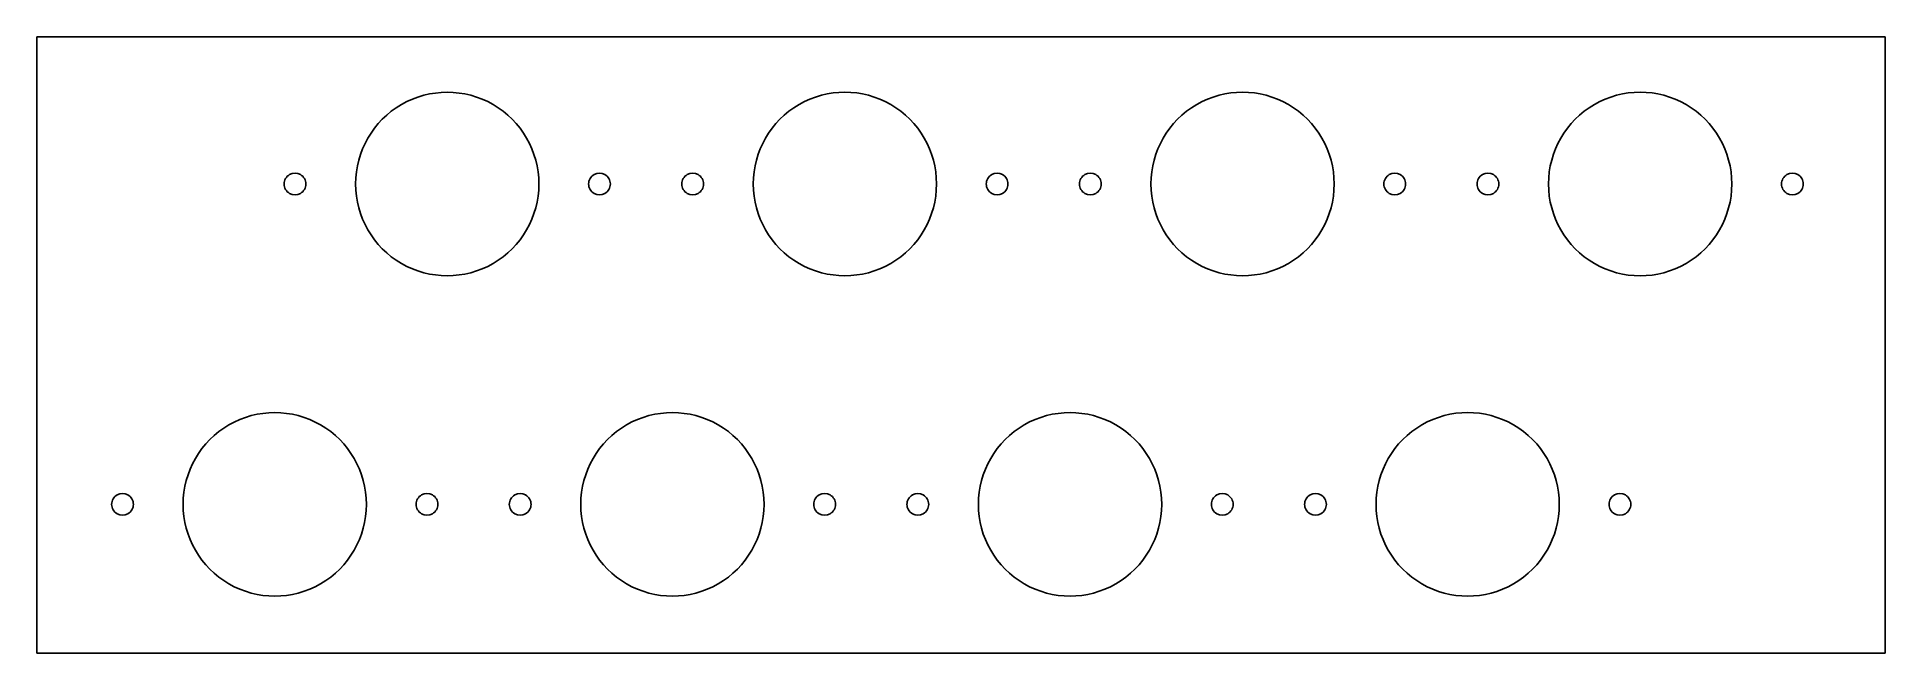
# Model space of a CAD drawing. Extents: x 888 to 1188, y 711 to 811.
import ezdxf

# ---------------------------------------------------------------- set-up
doc = ezdxf.new("R2010")
doc.units = 0
doc.layers.get('0').update_dxf_attribs({"linetype": 'CONTINUOUS'})

msp = doc.modelspace()

# ---------------------------------------------------------------- linework, layer by layer
at = {"color": 7}
for p, q in [((888.447589, 710.995729), (888.447589, 810.995768)), ((888.447589, 810.995768), (1188.447581, 810.995768)), ((1188.447581, 810.995768), (1188.447581, 710.995729)), ((1188.447581, 710.995729), (888.447589, 710.995729))]:
    msp.add_line(p, q, dxfattribs=at)
for points in [[(962.488133, 800.029184), (957.885282, 802.689755), (952.214335, 802.689755), (947.611459, 800.029184)], [(1027.038634, 800.031592), (1022.435334, 802.692824), (1016.763567, 802.692824), (1012.160267, 800.031592)], [(1091.588263, 800.031592), (1086.984989, 802.692824), (1081.313196, 802.692824), (1076.709922, 800.031592)], [(1156.138765, 800.034026), (1151.535041, 802.695919), (1145.862427, 802.695919), (1141.25873, 800.034026)], [(947.611459, 800.029184), (943.008608, 797.368587), (940.173122, 792.451623), (940.173122, 787.130456)], [(969.92647, 787.130456), (969.92647, 792.451623), (967.09101, 797.368587), (962.488133, 800.029184)], [(1012.160267, 800.031592), (1007.556993, 797.37036), (1004.721745, 792.452311), (1004.722777, 787.130456)], [(1034.476125, 787.130456), (1034.476125, 792.452311), (1031.641908, 797.37036), (1027.038634, 800.031592)], [(1076.709922, 800.031592), (1072.106622, 797.37036), (1069.271373, 792.452311), (1069.272432, 787.130456)], [(1099.02578, 787.130456), (1099.02578, 792.452311), (1096.191563, 797.37036), (1091.588263, 800.031592)], [(1141.25873, 800.034026), (1136.655007, 797.372159), (1133.819996, 792.452999), (1133.82206, 787.130456)], [(1163.575408, 787.130456), (1163.578054, 792.452999), (1160.742462, 797.372159), (1156.138765, 800.034026)], [(929.456412, 788.662155), (928.910074, 788.346137), (928.573788, 787.762148), (928.57437, 787.130456)], [(928.57437, 787.130456), (928.57437, 786.498736), (928.910074, 785.914748), (929.456412, 785.59873)], [(931.222373, 788.662155), (930.676035, 788.978173), (930.00275, 788.978173), (929.456412, 788.662155)], [(932.104415, 787.130456), (932.104415, 787.762148), (931.768711, 788.346137), (931.222373, 788.662155)], [(931.222373, 785.59873), (931.768711, 785.914748), (932.104997, 786.498736), (932.104415, 787.130456)], [(940.173122, 787.130456), (940.173122, 781.809261), (943.008608, 776.892298), (947.611459, 774.231701)], [(962.488133, 774.231701), (967.09101, 776.892298), (969.92647, 781.809261), (969.92647, 787.130456)], [(978.876901, 788.663107), (978.330404, 788.346824), (977.994198, 787.762439), (977.995177, 787.130456)], [(977.995177, 787.130456), (977.995177, 786.498472), (978.330404, 785.91406), (978.876901, 785.597777)], [(980.643524, 788.663107), (980.097027, 788.97939), (979.423424, 788.97939), (978.876901, 788.663107)], [(981.525248, 787.130456), (981.525248, 787.762439), (981.190047, 788.346824), (980.643524, 788.663107)], [(980.643524, 785.597777), (981.190047, 785.91406), (981.526227, 786.498472), (981.525248, 787.130456)], [(994.006517, 788.660805), (993.460417, 788.345131), (993.123999, 787.761778), (993.123999, 787.130456)], [(993.123999, 787.130456), (993.123999, 786.499107), (993.460417, 785.915753), (994.006517, 785.600079)], [(995.771552, 788.660805), (995.225452, 788.976453), (994.552617, 788.976453), (994.006517, 788.660805)], [(996.65407, 787.130456), (996.65407, 787.761778), (996.317652, 788.345131), (995.771552, 788.660805)], [(995.771552, 785.600079), (996.317652, 785.915753), (996.65407, 786.499107), (996.65407, 787.130456)], [(1004.722777, 787.130456), (1004.722777, 781.808573), (1007.556993, 776.890525), (1012.160267, 774.229293)], [(1027.038634, 774.229293), (1031.641908, 776.890525), (1034.477157, 781.808573), (1034.476125, 787.130456)], [(1043.426926, 788.662023), (1042.880614, 788.346031), (1042.544303, 787.762122), (1042.544832, 787.130456)], [(1042.544832, 787.130456), (1042.544832, 786.498763), (1042.880614, 785.914854), (1043.426926, 785.598862)], [(1045.192808, 788.662023), (1044.64647, 788.977988), (1043.973238, 788.977988), (1043.426926, 788.662023)], [(1046.074903, 787.130456), (1046.074903, 787.762122), (1045.73912, 788.346031), (1045.192808, 788.662023)], [(1045.192808, 785.598862), (1045.73912, 785.914854), (1046.075405, 786.498763), (1046.074903, 787.130456)], [(1058.556172, 788.660805), (1058.010072, 788.345131), (1057.673654, 787.761778), (1057.673654, 787.130456)], [(1057.673654, 787.130456), (1057.673654, 786.499107), (1058.010072, 785.915753), (1058.556172, 785.600079)], [(1060.321207, 788.660805), (1059.775107, 788.976453), (1059.102272, 788.976453), (1058.556172, 788.660805)], [(1061.203725, 787.130456), (1061.203725, 787.761778), (1060.867307, 788.345131), (1060.321207, 788.660805)], [(1060.321207, 785.600079), (1060.867307, 785.915753), (1061.203725, 786.499107), (1061.203725, 787.130456)], [(1069.272432, 787.130456), (1069.272432, 781.808573), (1072.106622, 776.890525), (1076.709922, 774.229293)], [(1091.588263, 774.229293), (1096.191563, 776.890525), (1099.026812, 781.808573), (1099.02578, 787.130456)], [(1107.976978, 788.660805), (1107.430878, 788.345131), (1107.094487, 787.761778), (1107.094487, 787.130456)], [(1107.094487, 787.130456), (1107.094487, 786.499107), (1107.430878, 785.915753), (1107.976978, 785.600079)], [(1109.742013, 788.660805), (1109.195913, 788.976453), (1108.523104, 788.976453), (1107.976978, 788.660805)], [(1110.624531, 787.130456), (1110.624531, 787.761778), (1110.288113, 788.345131), (1109.742013, 788.660805)], [(1109.742013, 785.600079), (1110.288113, 785.915753), (1110.624531, 786.499107), (1110.624531, 787.130456)], [(1123.10535, 788.662155), (1122.559012, 788.346137), (1122.222727, 787.762148), (1122.223309, 787.130456)], [(1122.223309, 787.130456), (1122.223309, 786.498736), (1122.559012, 785.914748), (1123.10535, 785.59873)], [(1124.871312, 788.662155), (1124.324974, 788.978173), (1123.651688, 788.978173), (1123.10535, 788.662155)], [(1125.753353, 787.130456), (1125.753353, 787.762148), (1125.41765, 788.346137), (1124.871312, 788.662155)], [(1124.871312, 785.59873), (1125.41765, 785.914748), (1125.753935, 786.498736), (1125.753353, 787.130456)], [(1133.82206, 787.130456), (1133.819414, 781.807886), (1136.655007, 776.888752), (1141.25873, 774.226859)], [(1156.138765, 774.226859), (1160.742462, 776.888752), (1163.577499, 781.807886), (1163.575408, 787.130456)], [(1172.526183, 788.662155), (1171.979845, 788.346137), (1171.643533, 787.762148), (1171.644115, 787.130456)], [(1171.644115, 787.130456), (1171.644115, 786.498736), (1171.979845, 785.914748), (1172.526183, 785.59873)], [(1174.292145, 788.662155), (1173.745807, 788.978173), (1173.072521, 788.978173), (1172.526183, 788.662155)], [(1175.174186, 787.130456), (1175.174186, 787.762148), (1174.838483, 788.346137), (1174.292145, 788.662155)], [(1174.292145, 785.59873), (1174.838483, 785.914748), (1175.174768, 786.498736), (1175.174186, 787.130456)], [(929.456412, 785.59873), (930.00275, 785.282711), (930.676035, 785.282711), (931.222373, 785.59873)], [(978.876901, 785.597777), (979.423424, 785.281494), (980.097027, 785.281494), (980.643524, 785.597777)], [(994.006517, 785.600079), (994.552617, 785.284431), (995.225452, 785.284431), (995.771552, 785.600079)], [(1043.426926, 785.598862), (1043.973238, 785.282897), (1044.64647, 785.282897), (1045.192808, 785.598862)], [(1058.556172, 785.600079), (1059.102272, 785.284431), (1059.775107, 785.284431), (1060.321207, 785.600079)], [(1107.976978, 785.600079), (1108.523104, 785.284431), (1109.195913, 785.284431), (1109.742013, 785.600079)], [(1123.10535, 785.59873), (1123.651688, 785.282711), (1124.324974, 785.282711), (1124.871312, 785.59873)], [(1172.526183, 785.59873), (1173.072521, 785.282711), (1173.745807, 785.282711), (1174.292145, 785.59873)], [(947.611459, 774.231701), (952.214335, 771.57113), (957.885282, 771.57113), (962.488133, 774.231701)], [(1012.160267, 774.229293), (1016.763567, 771.568061), (1022.435334, 771.568061), (1027.038634, 774.229293)], [(1076.709922, 774.229293), (1081.313196, 771.568061), (1086.984989, 771.568061), (1091.588263, 774.229293)], [(1141.25873, 774.226859), (1145.862427, 771.564965), (1151.535041, 771.564965), (1156.138765, 774.226859)], [(934.488133, 748.029184), (929.885282, 750.689755), (924.214335, 750.689755), (919.611459, 748.029184)], [(999.038634, 748.031592), (994.435334, 750.692824), (988.763567, 750.692824), (984.160267, 748.031592)], [(1063.588263, 748.031592), (1058.984989, 750.692824), (1053.313196, 750.692824), (1048.709922, 748.031592)], [(1128.138765, 748.034026), (1123.535041, 750.695919), (1117.862427, 750.695919), (1113.25873, 748.034026)], [(919.611459, 748.029184), (915.008608, 745.368587), (912.173122, 740.451623), (912.173122, 735.130456)], [(941.92647, 735.130456), (941.92647, 740.451623), (939.09101, 745.368587), (934.488133, 748.029184)], [(984.160267, 748.031592), (979.556993, 745.37036), (976.721745, 740.452311), (976.722777, 735.130456)], [(1006.476125, 735.130456), (1006.476125, 740.452311), (1003.641908, 745.37036), (999.038634, 748.031592)], [(1048.709922, 748.031592), (1044.106622, 745.37036), (1041.271373, 740.452311), (1041.272432, 735.130456)], [(1071.02578, 735.130456), (1071.02578, 740.452311), (1068.191563, 745.37036), (1063.588263, 748.031592)], [(1113.25873, 748.034026), (1108.655007, 745.372159), (1105.819996, 740.452999), (1105.82206, 735.130456)], [(1135.575408, 735.130456), (1135.578054, 740.452999), (1132.742462, 745.372159), (1128.138765, 748.034026)], [(901.456412, 736.662155), (900.910074, 736.346137), (900.573788, 735.762148), (900.57437, 735.130456)], [(900.57437, 735.130456), (900.57437, 734.498736), (900.910074, 733.914748), (901.456412, 733.59873)], [(903.222373, 736.662155), (902.676035, 736.978173), (902.00275, 736.978173), (901.456412, 736.662155)], [(904.104415, 735.130456), (904.104415, 735.762148), (903.768711, 736.346137), (903.222373, 736.662155)], [(903.222373, 733.59873), (903.768711, 733.914748), (904.104997, 734.498736), (904.104415, 735.130456)], [(912.173122, 735.130456), (912.173122, 729.809261), (915.008608, 724.892298), (919.611459, 722.231701)], [(934.488133, 722.231701), (939.09101, 724.892298), (941.92647, 729.809261), (941.92647, 735.130456)], [(950.876901, 736.663107), (950.330404, 736.346824), (949.994198, 735.762439), (949.995177, 735.130456)], [(949.995177, 735.130456), (949.995177, 734.498472), (950.330404, 733.91406), (950.876901, 733.597777)], [(952.643524, 736.663107), (952.097027, 736.97939), (951.423424, 736.97939), (950.876901, 736.663107)], [(953.525248, 735.130456), (953.525248, 735.762439), (953.190047, 736.346824), (952.643524, 736.663107)], [(952.643524, 733.597777), (953.190047, 733.91406), (953.526227, 734.498472), (953.525248, 735.130456)], [(966.006517, 736.660805), (965.460417, 736.345131), (965.123999, 735.761778), (965.123999, 735.130456)], [(965.123999, 735.130456), (965.123999, 734.499107), (965.460417, 733.915753), (966.006517, 733.600079)], [(967.771552, 736.660805), (967.225452, 736.976453), (966.552617, 736.976453), (966.006517, 736.660805)], [(968.65407, 735.130456), (968.65407, 735.761778), (968.317652, 736.345131), (967.771552, 736.660805)], [(967.771552, 733.600079), (968.317652, 733.915753), (968.65407, 734.499107), (968.65407, 735.130456)], [(976.722777, 735.130456), (976.722777, 729.808573), (979.556993, 724.890525), (984.160267, 722.229293)], [(999.038634, 722.229293), (1003.641908, 724.890525), (1006.477157, 729.808573), (1006.476125, 735.130456)], [(1015.426926, 736.662023), (1014.880614, 736.346031), (1014.544303, 735.762122), (1014.544832, 735.130456)], [(1014.544832, 735.130456), (1014.544832, 734.498763), (1014.880614, 733.914854), (1015.426926, 733.598862)], [(1017.192808, 736.662023), (1016.64647, 736.977988), (1015.973238, 736.977988), (1015.426926, 736.662023)], [(1018.074903, 735.130456), (1018.074903, 735.762122), (1017.73912, 736.346031), (1017.192808, 736.662023)], [(1017.192808, 733.598862), (1017.73912, 733.914854), (1018.075405, 734.498763), (1018.074903, 735.130456)], [(1030.556172, 736.660805), (1030.010072, 736.345131), (1029.673654, 735.761778), (1029.673654, 735.130456)], [(1029.673654, 735.130456), (1029.673654, 734.499107), (1030.010072, 733.915753), (1030.556172, 733.600079)], [(1032.321207, 736.660805), (1031.775107, 736.976453), (1031.102272, 736.976453), (1030.556172, 736.660805)], [(1033.203725, 735.130456), (1033.203725, 735.761778), (1032.867307, 736.345131), (1032.321207, 736.660805)], [(1032.321207, 733.600079), (1032.867307, 733.915753), (1033.203725, 734.499107), (1033.203725, 735.130456)], [(1041.272432, 735.130456), (1041.272432, 729.808573), (1044.106622, 724.890525), (1048.709922, 722.229293)], [(1063.588263, 722.229293), (1068.191563, 724.890525), (1071.026812, 729.808573), (1071.02578, 735.130456)], [(1079.976978, 736.660805), (1079.430878, 736.345131), (1079.094487, 735.761778), (1079.094487, 735.130456)], [(1079.094487, 735.130456), (1079.094487, 734.499107), (1079.430878, 733.915753), (1079.976978, 733.600079)], [(1081.742013, 736.660805), (1081.195913, 736.976453), (1080.523104, 736.976453), (1079.976978, 736.660805)], [(1082.624531, 735.130456), (1082.624531, 735.761778), (1082.288113, 736.345131), (1081.742013, 736.660805)], [(1081.742013, 733.600079), (1082.288113, 733.915753), (1082.624531, 734.499107), (1082.624531, 735.130456)], [(1095.10535, 736.662155), (1094.559012, 736.346137), (1094.222727, 735.762148), (1094.223309, 735.130456)], [(1094.223309, 735.130456), (1094.223309, 734.498736), (1094.559012, 733.914748), (1095.10535, 733.59873)], [(1096.871312, 736.662155), (1096.324974, 736.978173), (1095.651688, 736.978173), (1095.10535, 736.662155)], [(1097.753353, 735.130456), (1097.753353, 735.762148), (1097.41765, 736.346137), (1096.871312, 736.662155)], [(1096.871312, 733.59873), (1097.41765, 733.914748), (1097.753935, 734.498736), (1097.753353, 735.130456)], [(1105.82206, 735.130456), (1105.819414, 729.807886), (1108.655007, 724.888752), (1113.25873, 722.226859)], [(1128.138765, 722.226859), (1132.742462, 724.888752), (1135.577499, 729.807886), (1135.575408, 735.130456)], [(1144.526183, 736.662155), (1143.979845, 736.346137), (1143.643533, 735.762148), (1143.644115, 735.130456)], [(1143.644115, 735.130456), (1143.644115, 734.498736), (1143.979845, 733.914748), (1144.526183, 733.59873)], [(1146.292145, 736.662155), (1145.745807, 736.978173), (1145.072521, 736.978173), (1144.526183, 736.662155)], [(1147.174186, 735.130456), (1147.174186, 735.762148), (1146.838483, 736.346137), (1146.292145, 736.662155)], [(1146.292145, 733.59873), (1146.838483, 733.914748), (1147.174768, 734.498736), (1147.174186, 735.130456)], [(901.456412, 733.59873), (902.00275, 733.282711), (902.676035, 733.282711), (903.222373, 733.59873)], [(950.876901, 733.597777), (951.423424, 733.281494), (952.097027, 733.281494), (952.643524, 733.597777)], [(966.006517, 733.600079), (966.552617, 733.284431), (967.225452, 733.284431), (967.771552, 733.600079)], [(1015.426926, 733.598862), (1015.973238, 733.282897), (1016.64647, 733.282897), (1017.192808, 733.598862)], [(1030.556172, 733.600079), (1031.102272, 733.284431), (1031.775107, 733.284431), (1032.321207, 733.600079)], [(1079.976978, 733.600079), (1080.523104, 733.284431), (1081.195913, 733.284431), (1081.742013, 733.600079)], [(1095.10535, 733.59873), (1095.651688, 733.282711), (1096.324974, 733.282711), (1096.871312, 733.59873)], [(1144.526183, 733.59873), (1145.072521, 733.282711), (1145.745807, 733.282711), (1146.292145, 733.59873)], [(919.611459, 722.231701), (924.214335, 719.57113), (929.885282, 719.57113), (934.488133, 722.231701)], [(984.160267, 722.229293), (988.763567, 719.568061), (994.435334, 719.568061), (999.038634, 722.229293)], [(1048.709922, 722.229293), (1053.313196, 719.568061), (1058.984989, 719.568061), (1063.588263, 722.229293)], [(1113.25873, 722.226859), (1117.862427, 719.564965), (1123.535041, 719.564965), (1128.138765, 722.226859)]]:
    msp.add_open_spline(points, degree=3, dxfattribs=at)

doc.saveas('drawing.dxf')
